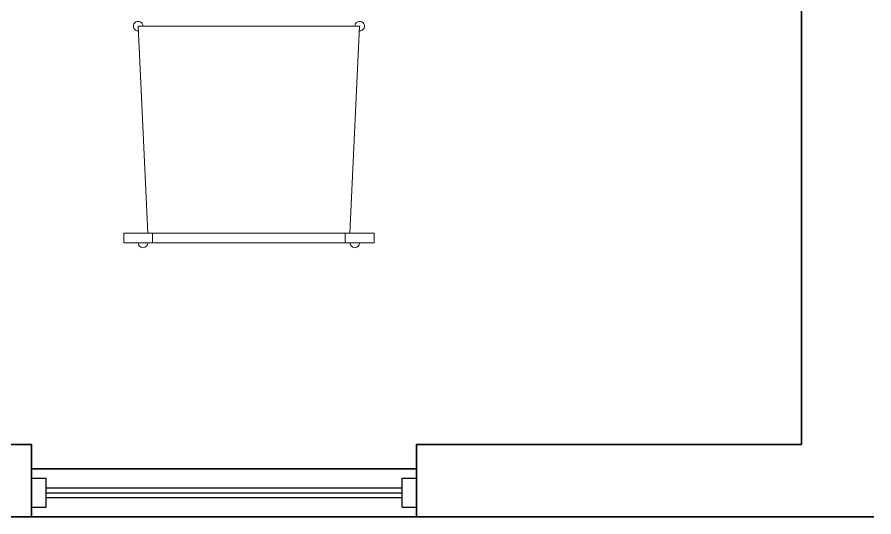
# Model space of a CAD drawing. Header units: millimetres. Extents: x 235.7 to 251.5, y 148.6 to 159.
# Drawn here: x 246.57 to 248.35, y 152.537 to 153.574 of the extents above; entities that cross this region are included whole.
import ezdxf

# ---------------------------------------------------------------- set-up
doc = ezdxf.new("R2010")
doc.units = ezdxf.units.MM
for name, color, linetype, lineweight in [('A-FLOR-LEVL', 7, 'Continuous', 35), ('A-FURN', 9, 'Continuous', 18), ('A-GLAZ-FULL', 4, 'Continuous', 25), ('A-WALL-FULL-EXTR', 7, 'Continuous', 35), ('A-WALL-FULL-INTR', 7, 'Continuous', 35)]:
    doc.layers.add(name, color=color, linetype=linetype, lineweight=lineweight)

msp = doc.modelspace()

# ---------------------------------------------------------------- linework, layer by layer
at = {"layer": 'A-FLOR-LEVL'}
for p, q in [((247.3999, 152.6368), (246.5999, 152.6368)), ((247.3999, 152.5368), (246.5999, 152.5368))]:
    msp.add_line(p, q, dxfattribs=at)
at = {"layer": 'A-FURN'}
for p, q in [((247.2815, 153.5556), (246.8215, 153.5556)), ((246.8415, 153.1256), (246.8215, 153.5556)), ((247.2615, 153.1256), (247.2815, 153.5556)), ((246.7915, 153.1056), (246.7915, 153.1256)), ((246.7915, 153.1256), (246.8215, 153.1256)), ((246.8215, 153.1256), (247.2815, 153.1256)), ((246.8515, 153.1056), (246.8515, 153.1256)), ((247.2515, 153.1056), (247.2515, 153.1256)), ((247.2815, 153.1256), (247.3115, 153.1256)), ((247.3115, 153.1256), (247.3115, 153.1056)), ((247.3115, 153.1056), (246.7915, 153.1056))]:
    msp.add_line(p, q, dxfattribs=at)
for centre, start, end in [((246.8215, 153.5556), 0, 271.3322), ((247.2815, 153.5556), 268.6678, 180), ((246.8315, 153.1056), 180, 0), ((247.2715, 153.1056), 180, 0)]:
    msp.add_arc(centre, 0.01, start, end, dxfattribs=at)
at = {"layer": 'A-GLAZ-FULL'}
for p, q in [((246.5999, 152.6168), (246.6299, 152.6168)), ((247.3699, 152.6168), (247.3999, 152.6168)), ((246.6299, 152.5968), (247.3699, 152.5968)), ((246.6299, 152.5868), (247.3699, 152.5868)), ((246.6299, 152.5768), (247.3699, 152.5768)), ((246.5999, 152.5568), (246.6299, 152.5568)), ((247.3699, 152.5568), (247.3999, 152.5568))]:
    msp.add_line(p, q, dxfattribs=at)
at = {"layer": 'A-GLAZ-FULL', "ltscale": 0.001}
for p, q in [((246.6299, 152.5568), (246.6299, 152.6168)), ((247.3699, 152.5568), (247.3699, 152.6168))]:
    msp.add_line(p, q, dxfattribs=at)
at = {"layer": 'A-WALL-FULL-EXTR'}
for p, q in [((245.1499, 152.6868), (246.5999, 152.6868)), ((246.5999, 152.5368), (246.5999, 152.6868)), ((247.3999, 152.5368), (247.3999, 152.6868)), ((247.3999, 152.6868), (248.1999, 152.6868)), ((244.9999, 152.5368), (246.5999, 152.5368)), ((247.3999, 152.5368), (248.1999, 152.5368)), ((248.1999, 152.5368), (248.3499, 152.5368))]:
    msp.add_line(p, q, dxfattribs=at)
at = {"layer": 'A-WALL-FULL-INTR'}
msp.add_line((248.1999, 152.6868), (248.1999, 153.8868), dxfattribs=at)

doc.saveas('drawing.dxf')
